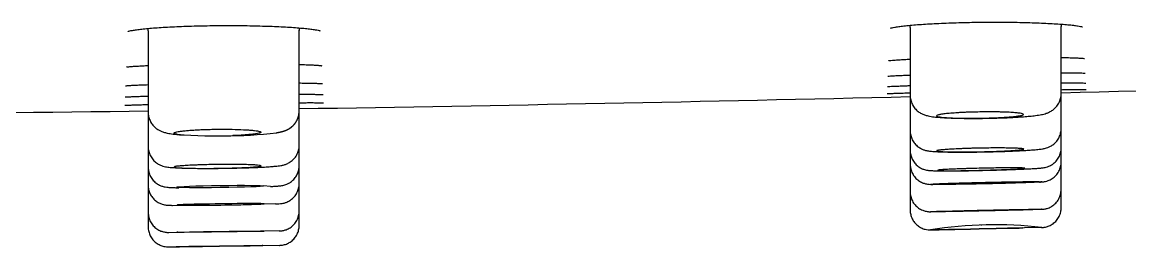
# Model space of a CAD drawing. Header units: millimetres. Extents: x 976 to 9349, y -1578 to 2211.
# Drawn here: x 6057.629 to 6060.416, y 678.181 to 678.746 of the extents above; entities that cross this region are included whole.
import ezdxf

# ---------------------------------------------------------------- set-up
doc = ezdxf.new("R2010")
doc.units = ezdxf.units.MM
doc.layers.add('Wbudowane', color=175, linetype='Continuous')

# ---------------------------------------------------------------- blocks, each defined once
blk = doc.blocks.new('Z$W@#14502')
for p, q in [((45.1512, 161.0855), (45.1512, 160.8805)), ((45.5309, 160.8833), (45.5309, 161.0866)), ((47.068, 161.094), (47.068, 160.9229)), ((47.4478, 160.9273), (47.4478, 161.0961)), ((47.068, 160.9229), (47.068, 160.8337)), ((47.4478, 160.8393), (47.4478, 160.9273)), ((45.1512, 160.8805), (45.1512, 160.7937)), ((45.5309, 160.7972), (45.5309, 160.8833)), ((47.068, 160.8337), (47.068, 160.7843)), ((47.4478, 160.7908), (47.4478, 160.8393)), ((45.1512, 160.7937), (45.1512, 160.742)), ((45.5309, 160.7458), (45.5309, 160.7972)), ((47.068, 160.7843), (47.068, 160.7492)), ((47.4478, 160.7554), (47.4478, 160.7908)), ((47.4478, 160.6862), (47.4478, 160.7554)), ((45.1512, 160.742), (45.1512, 160.6968)), ((45.5309, 160.7457), (45.5309, 160.7458)), ((45.5309, 160.7005), (45.5309, 160.7455)), ((47.068, 160.7492), (47.068, 160.6801)), ((45.1512, 160.6968), (45.1512, 160.6281)), ((45.4586, 160.6936), (45.4414, 160.6949)), ((45.5309, 160.6318), (45.5309, 160.7005)), ((47.068, 160.6801), (47.068, 160.6342)), ((47.4478, 160.6402), (47.4478, 160.6862)), ((45.2119, 160.6461), (45.2663, 160.6462)), ((45.4711, 160.6496), (45.3898, 160.6479)), ((45.1512, 160.6281), (45.1512, 160.5917)), ((45.5309, 160.5954), (45.5309, 160.6318)), ((45.5309, 160.5954), (45.5309, 160.5954)), ((47.3982, 160.5902), (47.3126, 160.5885)), ((45.2032, 160.5779), (45.2233, 160.5783)), ((45.4802, 160.5817), (45.4071, 160.5802)), ((45.202, 160.5416), (45.2213, 160.5419)), ((45.4814, 160.5453), (45.4132, 160.5443))]:
    blk.add_line(p, q)
for centre, radius, start, end in [((45.0517, 161.0856), 0.0994, 359.995, 3.372), ((45.6303, 161.0866), 0.0994, 176.4873, 180.0059), ((45.592, 161.1009), 0.0176, 238.0096, 240.8231), ((46.9685, 161.094), 0.0995, 359.9953, 3.0378), ((47.5473, 161.0961), 0.0995, 176.5067, 180.0045), ((47.5102, 161.1109), 0.0178, 238.8909, 241.7702), ((42.5833, 349.2899), 188.4234, 271.479321, 271.946905), ((42.5833, 349.2899), 188.4234, 270.896343, 271.363818), ((42.5833, 349.2899), 188.4234, 270.313427, 270.780857), ((45.3232, 162.0635), 1.2425, 265.4164, 271.8644), ((45.3474, 161.8577), 1.0365, 269.7377, 277.023), ((47.2805, 159.5843), 1.0129, 83.2966, 99.1605), ((47.2805, 159.5841), 1.013, 91.8433, 91.9617)]:
    blk.add_arc(centre, radius, start, end)
for centre, major_axis, ratio in [((45.3321, 160.6934), (0.1093, 0.0015), 0.025085), ((47.2448, 160.7018), (0.1093, 0.0024), 0.01388), ((47.2432, 160.6327), (0.1093, 0.0024), 0.006834), ((47.2417, 160.5868), (0.1093, 0.0023), 0.001914), ((45.3326, 160.5798), (0.1093, 0.0015), 0.00652), ((45.3306, 160.5433), (0.1093, 0.0015), 0.001773)]:
    blk.add_ellipse(centre, major_axis=major_axis, ratio=ratio)
for major_axis, ratio, start_param, end_param in [((0.1095, 0.0015), 0.013794, 0.785181, 3.929148), ((-0.1093, -0.0015), 0.013602, 0.78521, 3.926802)]:
    blk.add_ellipse((45.3335, 160.6484), major_axis=major_axis, ratio=ratio, start_param=start_param, end_param=end_param)
for points, knots in [([(45.1006, 161.084), (45.1006, 161.084), (45.1012, 161.0842), (45.1045, 161.0852), (45.1114, 161.0866), (45.1215, 161.0882), (45.1346, 161.0898), (45.1504, 161.0914), (45.1686, 161.0929), (45.1889, 161.0943), (45.2111, 161.0955), (45.2349, 161.0966), (45.2599, 161.0974), (45.2859, 161.0981), (45.3126, 161.0985), (45.3397, 161.0987), (45.3667, 161.0987), (45.3935, 161.0985), (45.4197, 161.098), (45.4449, 161.0973), (45.4689, 161.0965), (45.4914, 161.0954), (45.5121, 161.0942), (45.5307, 161.0928), (45.5469, 161.0913), (45.5605, 161.0898), (45.5712, 161.0883), (45.5788, 161.0868), (45.5816, 161.0861), (45.5826, 161.0858)], [0, 0, 0, 0, 0.016585, 0.046648, 0.081277, 0.118213, 0.156185, 0.19462, 0.2334, 0.272304, 0.311296, 0.350268, 0.389383, 0.428416, 0.467489, 0.506577, 0.545625, 0.584686, 0.623774, 0.662845, 0.701803, 0.740853, 0.779775, 0.818566, 0.857159, 0.895286, 0.932607, 0.968077, 1, 1, 1, 1]), ([(47.0183, 161.092), (47.0183, 161.092), (47.0189, 161.0923), (47.0221, 161.0932), (47.0288, 161.0946), (47.0389, 161.0961), (47.052, 161.0978), (47.0677, 161.0993), (47.0859, 161.1009), (47.1062, 161.1023), (47.1284, 161.1036), (47.1522, 161.1047), (47.1773, 161.1056), (47.2034, 161.1063), (47.2301, 161.1069), (47.2573, 161.1072), (47.2844, 161.1073), (47.3113, 161.1071), (47.3375, 161.1068), (47.3628, 161.1062), (47.3869, 161.1054), (47.4095, 161.1045), (47.4302, 161.1034), (47.4489, 161.1021), (47.4651, 161.1008), (47.4788, 161.0993), (47.4895, 161.0979), (47.4971, 161.0965), (47.4999, 161.0958), (47.5009, 161.0955)], [0, 0, 0, 0, 0.015427, 0.045393, 0.080028, 0.117036, 0.155082, 0.19361, 0.232463, 0.271441, 0.310521, 0.349566, 0.388756, 0.427864, 0.46701, 0.506162, 0.545279, 0.584405, 0.623555, 0.662689, 0.701709, 0.740824, 0.779809, 0.818673, 0.857343, 0.895541, 0.932944, 0.968532, 1, 1, 1, 1]), ([(45.5309, 161.0008), (45.5356, 161.0006), (45.5459, 161.0003), (45.5598, 160.9997), (45.5719, 160.9991), (45.5809, 160.9984), (45.5846, 160.998), (45.586, 160.9978)], [0, 0, 0, 0, 0.169486, 0.386112, 0.599749, 0.808444, 1, 1, 1, 1]), ([(47.0138, 161.0102), (47.0138, 161.0102), (47.0149, 161.0104), (47.0194, 161.011), (47.0275, 161.0117), (47.039, 161.0125), (47.0526, 161.0133), (47.063, 161.0138), (47.068, 161.014)], [0, 0, 0, 0, 0.109469, 0.274523, 0.457161, 0.646437, 0.838306, 1, 1, 1, 1]), ([(47.4478, 161.0183), (47.4528, 161.0182), (47.4634, 161.018), (47.4777, 161.0175), (47.49, 161.0171), (47.4993, 161.0165), (47.5031, 161.0162), (47.5046, 161.016)], [0, 0, 0, 0, 0.174535, 0.389017, 0.600812, 0.808509, 1, 1, 1, 1]), ([(47.5046, 161.016), (47.5047, 161.016), (47.5048, 161.016), (47.5051, 161.016), (47.5053, 161.0159), (47.5056, 161.0159), (47.5058, 161.0159), (47.506, 161.0159), (47.5061, 161.0158), (47.5063, 161.0158), (47.5064, 161.0158), (47.5065, 161.0158), (47.5066, 161.0158), (47.5066, 161.0158), (47.5067, 161.0158), (47.5067, 161.0158), (47.5067, 161.0158), (47.5067, 161.0158)], [0, 0, 0, 0, 0.050858, 0.13171, 0.21137, 0.289613, 0.366354, 0.441508, 0.51499, 0.586719, 0.656617, 0.724612, 0.790641, 0.85465, 0.916597, 0.976454, 1, 1, 1, 1]), ([(45.0964, 160.9941), (45.0964, 160.9941), (45.0977, 160.9943), (45.1026, 160.995), (45.1111, 160.9958), (45.1228, 160.9966), (45.1364, 160.9974), (45.1465, 160.9979), (45.1512, 160.9981)], [0, 0, 0, 0, 0.124713, 0.29005, 0.471801, 0.65981, 0.850404, 1, 1, 1, 1]), ([(45.586, 160.9978), (45.5861, 160.9978), (45.5862, 160.9977), (45.5865, 160.9977), (45.5867, 160.9977), (45.5869, 160.9976), (45.5871, 160.9976), (45.5873, 160.9976), (45.5874, 160.9976), (45.5876, 160.9975), (45.5877, 160.9975), (45.5877, 160.9975), (45.5878, 160.9975), (45.5878, 160.9975), (45.5879, 160.9975), (45.5879, 160.9975), (45.5879, 160.9975)], [0, 0, 0, 0, 0.054816, 0.139825, 0.223496, 0.305595, 0.386042, 0.46476, 0.541674, 0.616715, 0.689818, 0.760927, 0.829994, 0.896983, 0.961868, 1, 1, 1, 1]), ([(47.012, 160.9713), (47.012, 160.9712), (47.0124, 160.9713), (47.0151, 160.9716), (47.0215, 160.972), (47.0312, 160.9726), (47.0438, 160.9731), (47.0565, 160.9736), (47.0651, 160.9739), (47.068, 160.974)], [0, 0, 0, 0, 0.0479555, 0.1952121, 0.3668278, 0.5457422, 0.7272573, 0.9096787, 1, 1, 1, 1]), ([(47.4477, 160.9798), (47.4532, 160.9798), (47.4641, 160.9797), (47.4786, 160.9796), (47.4907, 160.9795), (47.5001, 160.9792), (47.504, 160.9791), (47.5057, 160.979)], [0, 0, 0, 0, 0.187054, 0.396675, 0.604494, 0.810001, 1, 1, 1, 1]), ([(47.5057, 160.979), (47.5058, 160.979), (47.506, 160.979), (47.5063, 160.979), (47.5066, 160.9789), (47.5068, 160.9789), (47.5071, 160.9789), (47.5073, 160.9789), (47.5076, 160.9789), (47.5078, 160.9788), (47.5079, 160.9788), (47.5081, 160.9788), (47.5082, 160.9788), (47.5083, 160.9788), (47.5084, 160.9788), (47.5085, 160.9788), (47.5085, 160.9788), (47.5085, 160.9788), (47.5085, 160.9788), (47.5085, 160.9788)], [0, 0, 0, 0, 0.0422018, 0.1135638, 0.1841162, 0.2536812, 0.3221735, 0.3895011, 0.4555664, 0.5202662, 0.5834943, 0.645143, 0.7051062, 0.7632817, 0.8195753, 0.8739039, 0.9261986, 0.9764076, 1, 1, 1, 1]), ([(45.0944, 160.947), (45.0944, 160.947), (45.095, 160.9471), (45.098, 160.9474), (45.1047, 160.9479), (45.1147, 160.9485), (45.1275, 160.949), (45.1402, 160.9495), (45.1485, 160.9498), (45.1512, 160.9499)], [0, 0, 0, 0, 0.060237, 0.208984, 0.379483, 0.556977, 0.73713, 0.918127, 1, 1, 1, 1]), ([(45.5309, 160.9541), (45.536, 160.954), (45.5466, 160.9539), (45.5607, 160.9537), (45.5727, 160.9534), (45.5819, 160.953), (45.5857, 160.9528), (45.5874, 160.9527)], [0, 0, 0, 0, 0.180561, 0.392312, 0.602083, 0.809045, 1, 1, 1, 1]), ([(45.5874, 160.9527), (45.5875, 160.9527), (45.5876, 160.9527), (45.5879, 160.9527), (45.5882, 160.9527), (45.5885, 160.9526), (45.5887, 160.9526), (45.589, 160.9526), (45.5892, 160.9526), (45.5893, 160.9526), (45.5895, 160.9525), (45.5896, 160.9525), (45.5898, 160.9525), (45.5898, 160.9525), (45.5899, 160.9525), (45.59, 160.9525), (45.59, 160.9525), (45.59, 160.9525), (45.59, 160.9525)], [0, 0, 0, 0, 0.044175, 0.117748, 0.190417, 0.26199, 0.332379, 0.401492, 0.469233, 0.535503, 0.600202, 0.663229, 0.724491, 0.783897, 0.841368, 0.896837, 0.950251, 1, 1, 1, 1]), ([(47.0113, 160.945), (47.0113, 160.945), (47.0116, 160.9451), (47.0141, 160.9453), (47.0202, 160.9457), (47.0297, 160.9461), (47.0421, 160.9466), (47.0552, 160.9471), (47.0644, 160.9474), (47.068, 160.9475)], [0, 0, 0, 0, 0.0366, 0.181746, 0.352363, 0.529859, 0.709618, 0.890235, 1, 1, 1, 1]), ([(47.4477, 160.9542), (47.4531, 160.9542), (47.464, 160.9543), (47.4785, 160.9543), (47.4908, 160.9543), (47.5004, 160.9542), (47.5044, 160.9541), (47.5062, 160.954)], [0, 0, 0, 0, 0.182471, 0.392905, 0.601828, 0.809196, 1, 1, 1, 1]), ([(47.5062, 160.954), (47.5063, 160.954), (47.5064, 160.954), (47.5068, 160.954), (47.5071, 160.954), (47.5074, 160.954), (47.5077, 160.954), (47.508, 160.9539), (47.5082, 160.9539), (47.5084, 160.9539), (47.5086, 160.9539), (47.5088, 160.9539), (47.509, 160.9539), (47.5091, 160.9539), (47.5092, 160.9539), (47.5093, 160.9539), (47.5093, 160.9539), (47.5094, 160.9539), (47.5094, 160.9539), (47.5094, 160.9539), (47.5094, 160.9539)], [0, 0, 0, 0, 0.038411, 0.1053, 0.171568, 0.237074, 0.301742, 0.365487, 0.428214, 0.489821, 0.550194, 0.609216, 0.666762, 0.722705, 0.776921, 0.829292, 0.879708, 0.928079, 0.974331, 1, 1, 1, 1]), ([(45.0933, 160.9188), (45.0933, 160.9188), (45.0937, 160.9188), (45.0962, 160.919), (45.1024, 160.9194), (45.1119, 160.9198), (45.1244, 160.9203), (45.1378, 160.9207), (45.1472, 160.9209), (45.1512, 160.921)], [0, 0, 0, 0, 0.0397804, 0.1836325, 0.3522362, 0.5274606, 0.7049298, 0.8832276, 1, 1, 1, 1]), ([(45.5309, 160.9258), (45.5356, 160.9258), (45.5459, 160.9258), (45.56, 160.9257), (45.5724, 160.9255), (45.582, 160.9253), (45.5861, 160.9252), (45.5879, 160.9251)], [0, 0, 0, 0, 0.166236, 0.379355, 0.59078, 0.800366, 1, 1, 1, 1]), ([(45.5879, 160.9251), (45.588, 160.9251), (45.5881, 160.9251), (45.5884, 160.9251), (45.5888, 160.9251), (45.5891, 160.925), (45.5893, 160.925), (45.5896, 160.925), (45.5898, 160.925), (45.59, 160.925), (45.5902, 160.925), (45.5904, 160.925), (45.5905, 160.9249), (45.5907, 160.9249), (45.5907, 160.9249), (45.5908, 160.9249), (45.5909, 160.9249), (45.5909, 160.9249), (45.5909, 160.9249), (45.5909, 160.9249), (45.5909, 160.9249)], [0, 0, 0, 0, 0.040086, 0.108981, 0.177172, 0.244498, 0.31088, 0.376228, 0.440446, 0.503428, 0.565065, 0.625242, 0.683842, 0.740749, 0.795853, 0.849052, 0.900256, 0.949393, 0.996412, 1, 1, 1, 1]), ([(47.0102, 160.9273), (47.0102, 160.9273), (47.0105, 160.9273), (47.0125, 160.9275), (47.0183, 160.9277), (47.0273, 160.9281), (47.0394, 160.9285), (47.0531, 160.9289), (47.0633, 160.9292), (47.068, 160.9293)], [0, 0, 0, 0, 0.022287, 0.163586, 0.332567, 0.507087, 0.683326, 0.860242, 1, 1, 1, 1]), ([(47.068, 160.9229), (47.068, 160.9186), (47.0689, 160.9113), (47.0731, 160.8996), (47.0796, 160.8899), (47.0878, 160.8822), (47.0964, 160.8769), (47.1051, 160.8733), (47.1154, 160.8706), (47.1269, 160.8688), (47.1423, 160.8674), (47.1582, 160.8664), (47.1753, 160.8656), (47.1938, 160.8652), (47.2135, 160.8649), (47.234, 160.8649), (47.255, 160.8651), (47.276, 160.8655), (47.2967, 160.8661), (47.3167, 160.8669), (47.3357, 160.8679), (47.3533, 160.8691), (47.3694, 160.8705), (47.3847, 160.8722), (47.3977, 160.8743), (47.4081, 160.8767), (47.4179, 160.8805), (47.4269, 160.8857), (47.4354, 160.8935), (47.4424, 160.9033), (47.4468, 160.9154), (47.4477, 160.9229), (47.4477, 160.9273)], [0, 0, 0, 0, 0.021817, 0.044463, 0.066958, 0.088743, 0.109417, 0.130904, 0.160177, 0.215389, 0.260276, 0.300888, 0.339978, 0.378925, 0.417553, 0.455912, 0.494261, 0.532553, 0.570921, 0.609408, 0.648187, 0.687446, 0.727573, 0.769117, 0.820006, 0.862618, 0.886906, 0.908365, 0.930803, 0.954111, 0.97742, 1, 1, 1, 1]), ([(47.4478, 160.9372), (47.4525, 160.9373), (47.463, 160.9374), (47.4774, 160.9376), (47.4902, 160.9377), (47.5004, 160.9378), (47.5047, 160.9378), (47.5067, 160.9378)], [0, 0, 0, 0, 0.1632091, 0.3743897, 0.584509, 0.7939602, 1, 1, 1, 1]), ([(47.5067, 160.9378), (47.5068, 160.9378), (47.507, 160.9378), (47.5073, 160.9378), (47.5077, 160.9378), (47.508, 160.9378), (47.5083, 160.9377), (47.5086, 160.9377), (47.5089, 160.9377), (47.5092, 160.9377), (47.5094, 160.9377), (47.5096, 160.9377), (47.5098, 160.9377), (47.51, 160.9377), (47.5101, 160.9377), (47.5103, 160.9377), (47.5104, 160.9377), (47.5104, 160.9377), (47.5105, 160.9377), (47.5105, 160.9377), (47.5105, 160.9377), (47.5105, 160.9377), (47.5105, 160.9377)], [0, 0, 0, 0, 0.033773, 0.094715, 0.155272, 0.215356, 0.274916, 0.333888, 0.392198, 0.449761, 0.506475, 0.562228, 0.61689, 0.670316, 0.722351, 0.772828, 0.821577, 0.868431, 0.913234, 0.951442, 0.987657, 1, 1, 1, 1]), ([(45.0925, 160.898), (45.0925, 160.898), (45.0928, 160.898), (45.0951, 160.8981), (45.1011, 160.8984), (45.1104, 160.8987), (45.1226, 160.8991), (45.1364, 160.8995), (45.1465, 160.8997), (45.1512, 160.8998)], [0, 0, 0, 0, 0.0301169, 0.1723904, 0.3398148, 0.5133733, 0.6887651, 0.8648678, 1, 1, 1, 1]), ([(45.5309, 160.9045), (45.5355, 160.9045), (45.5458, 160.9045), (45.5599, 160.9046), (45.5724, 160.9045), (45.5823, 160.9044), (45.5864, 160.9044), (45.5883, 160.9043)], [0, 0, 0, 0, 0.161424, 0.375465, 0.588229, 0.799892, 1, 1, 1, 1]), ([(45.5883, 160.9043), (45.5884, 160.9043), (45.5886, 160.9043), (45.5889, 160.9043), (45.5893, 160.9043), (45.5896, 160.9043), (45.5899, 160.9043), (45.5902, 160.9043), (45.5905, 160.9042), (45.5907, 160.9042), (45.5909, 160.9042), (45.5911, 160.9042), (45.5913, 160.9042), (45.5914, 160.9042), (45.5916, 160.9042), (45.5917, 160.9042), (45.5918, 160.9042), (45.5918, 160.9042), (45.5919, 160.9042), (45.5919, 160.9042), (45.5919, 160.9042), (45.5919, 160.9042)], [0, 0, 0, 0, 0.035839, 0.099497, 0.162665, 0.225232, 0.287132, 0.348291, 0.408623, 0.468031, 0.526407, 0.583632, 0.639574, 0.694094, 0.747049, 0.798292, 0.847683, 0.895091, 0.940406, 0.979142, 1, 1, 1, 1]), ([(45.1512, 160.8805), (45.1512, 160.8765), (45.1519, 160.8698), (45.1554, 160.8591), (45.1608, 160.8502), (45.1676, 160.8425), (45.175, 160.8369), (45.1826, 160.8329), (45.1908, 160.8299), (45.2008, 160.8274), (45.2121, 160.8257), (45.2266, 160.8242), (45.2353, 160.8236), (45.2406, 160.8232)], [0, 0, 0, 0, 0.068645, 0.136683, 0.204336, 0.270572, 0.334118, 0.396475, 0.468721, 0.580916, 0.75153, 0.880639, 1, 1, 1, 1]), ([(45.4741, 160.8289), (45.4743, 160.829), (45.4749, 160.8291), (45.4759, 160.8292), (45.4771, 160.8294), (45.4784, 160.8297), (45.4798, 160.8299), (45.4812, 160.8302), (45.4826, 160.8305), (45.4839, 160.8308), (45.4852, 160.8311), (45.4863, 160.8314), (45.4873, 160.8316), (45.4883, 160.8319), (45.4891, 160.8321), (45.49, 160.8324), (45.4907, 160.8326), (45.4915, 160.8328), (45.4922, 160.833), (45.4929, 160.8333), (45.4936, 160.8335), (45.4943, 160.8337), (45.495, 160.834), (45.4957, 160.8343), (45.4964, 160.8345), (45.497, 160.8348), (45.4977, 160.8351), (45.4984, 160.8354), (45.499, 160.8356), (45.4996, 160.8359), (45.5002, 160.8362), (45.5007, 160.8364), (45.5013, 160.8367), (45.502, 160.8371), (45.5026, 160.8374), (45.5033, 160.8377), (45.504, 160.8381), (45.5046, 160.8385), (45.5053, 160.8389), (45.5059, 160.8392), (45.5066, 160.8397), (45.5072, 160.8401), (45.5079, 160.8405), (45.5085, 160.8409), (45.5092, 160.8414), (45.5098, 160.8419), (45.5105, 160.8424), (45.5111, 160.8429), (45.5118, 160.8434), (45.5124, 160.8439), (45.5131, 160.8445), (45.5137, 160.845), (45.5143, 160.8456), (45.515, 160.8462), (45.5156, 160.8468), (45.5163, 160.8475), (45.5169, 160.8481), (45.5175, 160.8488), (45.5181, 160.8495), (45.5187, 160.8502), (45.5193, 160.8509), (45.5199, 160.8516), (45.5205, 160.8524), (45.521, 160.8531), (45.5216, 160.8539), (45.5221, 160.8547), (45.5226, 160.8554), (45.5232, 160.8563), (45.5237, 160.8571), (45.5241, 160.8579), (45.5246, 160.8587), (45.5251, 160.8596), (45.5255, 160.8604), (45.5259, 160.8613), (45.5263, 160.8622), (45.5267, 160.8631), (45.5271, 160.8639), (45.5275, 160.8648), (45.5278, 160.8657), (45.5281, 160.8667), (45.5284, 160.8676), (45.5287, 160.8685), (45.529, 160.8694), (45.5292, 160.8703), (45.5295, 160.8713), (45.5297, 160.8722), (45.5299, 160.8732), (45.5301, 160.8741), (45.5302, 160.8751), (45.5304, 160.876), (45.5305, 160.877), (45.5306, 160.8779), (45.5307, 160.8789), (45.5308, 160.8798), (45.5309, 160.8808), (45.5309, 160.8817), (45.5309, 160.8826), (45.5309, 160.8831), (45.5309, 160.8833)], [0, 0, 0, 0, 0.007981, 0.028382, 0.049226, 0.070933, 0.093708, 0.117783, 0.143282, 0.16707, 0.188634, 0.208077, 0.225769, 0.242041, 0.257153, 0.269759, 0.282837, 0.29492, 0.306447, 0.317492, 0.328113, 0.339498, 0.350466, 0.361048, 0.371296, 0.38125, 0.390948, 0.400422, 0.4097, 0.418807, 0.425408, 0.432083, 0.441023, 0.449855, 0.458563, 0.467166, 0.47568, 0.484123, 0.492507, 0.500847, 0.509154, 0.517438, 0.525711, 0.533979, 0.542251, 0.550532, 0.558828, 0.567144, 0.575484, 0.583852, 0.592251, 0.600682, 0.609146, 0.617645, 0.626177, 0.634741, 0.643337, 0.651932, 0.660763, 0.669496, 0.67825, 0.687024, 0.695816, 0.704623, 0.713443, 0.722273, 0.73111, 0.739954, 0.748802, 0.757652, 0.766503, 0.775354, 0.784204, 0.793052, 0.801896, 0.810737, 0.819573, 0.828404, 0.83723, 0.84605, 0.854864, 0.863672, 0.872474, 0.881268, 0.890056, 0.898838, 0.907613, 0.916381, 0.925142, 0.933897, 0.942645, 0.951387, 0.960122, 0.968851, 0.977573, 0.98629, 0.995, 1, 1, 1, 1]), ([(47.1342, 160.8714), (47.1342, 160.8719), (47.1349, 160.8725), (47.137, 160.8733), (47.1378, 160.8735), (47.1399, 160.8741), (47.1411, 160.8743), (47.1452, 160.8751), (47.1486, 160.8756), (47.1545, 160.8764), (47.1567, 160.8766), (47.1613, 160.8771), (47.1637, 160.8773), (47.1712, 160.878), (47.1767, 160.8784), (47.1857, 160.879), (47.1888, 160.8792), (47.1951, 160.8796), (47.2015, 160.8799), (47.2083, 160.8802), (47.2151, 160.8804), (47.2186, 160.8806), (47.2292, 160.8809), (47.2363, 160.881), (47.247, 160.8812), (47.2506, 160.8812), (47.2578, 160.8813), (47.2613, 160.8813), (47.2719, 160.8813), (47.2787, 160.8813), (47.2886, 160.8811), (47.2919, 160.8811), (47.2983, 160.8809), (47.3013, 160.8808), (47.3102, 160.8805), (47.3157, 160.8803), (47.326, 160.8797), (47.3305, 160.8793), (47.3364, 160.8788), (47.3383, 160.8786), (47.3416, 160.8782), (47.3432, 160.878), (47.3473, 160.8773), (47.3493, 160.8769), (47.3521, 160.8759), (47.3528, 160.8754), (47.3528, 160.8744), (47.3521, 160.8739), (47.3501, 160.8731), (47.3492, 160.8728), (47.3471, 160.8723), (47.3447, 160.8718), (47.3417, 160.8713), (47.3383, 160.8708), (47.3365, 160.8705), (47.3305, 160.8698), (47.3259, 160.8693), (47.3184, 160.8687), (47.3158, 160.8685), (47.3102, 160.868), (47.3073, 160.8678), (47.2984, 160.8673), (47.2921, 160.8669), (47.2822, 160.8665), (47.2788, 160.8664), (47.2719, 160.8661), (47.2684, 160.866), (47.2579, 160.8657), (47.2508, 160.8655), (47.24, 160.8653), (47.2364, 160.8653), (47.2293, 160.8652), (47.2222, 160.8651), (47.2153, 160.8652), (47.2084, 160.8652), (47.205, 160.8652), (47.195, 160.8653), (47.1887, 160.8655), (47.1769, 160.8658), (47.1712, 160.8661), (47.1611, 160.8666), (47.1566, 160.867), (47.1506, 160.8675), (47.1487, 160.8677), (47.1454, 160.8681), (47.1438, 160.8683), (47.1398, 160.8689), (47.1377, 160.8694), (47.1349, 160.8704), (47.1342, 160.8709), (47.1342, 160.8714)], [0, 0, 0, 0, 0.03125, 0.03125, 0.046875, 0.046875, 0.0625, 0.0625, 0.09375, 0.09375, 0.109375, 0.109375, 0.125, 0.125, 0.15625, 0.15625, 0.171875, 0.171875, 0.1875, 0.203125, 0.203125, 0.21875, 0.21875, 0.25, 0.25, 0.265625, 0.265625, 0.28125, 0.28125, 0.3125, 0.3125, 0.328125, 0.328125, 0.34375, 0.34375, 0.375, 0.375, 0.40625, 0.40625, 0.421875, 0.421875, 0.4375, 0.4375, 0.46875, 0.46875, 0.5, 0.5, 0.53125, 0.53125, 0.546875, 0.546875, 0.5625, 0.578125, 0.578125, 0.59375, 0.59375, 0.625, 0.625, 0.640625, 0.640625, 0.65625, 0.65625, 0.6875, 0.6875, 0.703125, 0.703125, 0.71875, 0.71875, 0.75, 0.75, 0.765625, 0.765625, 0.78125, 0.796875, 0.796875, 0.8125, 0.8125, 0.84375, 0.84375, 0.875, 0.875, 0.90625, 0.90625, 0.921875, 0.921875, 0.9375, 0.9375, 0.96875, 0.96875, 1, 1, 1, 1]), ([(45.224, 160.825), (45.22, 160.8257), (45.2176, 160.8265), (45.2165, 160.8275), (45.2164, 160.8277), (45.2163, 160.8281), (45.2164, 160.8283), (45.217, 160.829), (45.2177, 160.8294), (45.22, 160.8302), (45.2216, 160.8307), (45.2254, 160.8315), (45.2277, 160.8319), (45.2316, 160.8325), (45.233, 160.8327), (45.236, 160.8331), (45.2376, 160.8333), (45.2425, 160.8338), (45.2497, 160.8345), (45.258, 160.8351), (45.2647, 160.8356), (45.267, 160.8357), (45.2716, 160.836), (45.2739, 160.8361), (45.2811, 160.8365), (45.2861, 160.8367), (45.2963, 160.8371), (45.3017, 160.8372), (45.3123, 160.8375), (45.3176, 160.8376), (45.3257, 160.8377), (45.3284, 160.8377), (45.3338, 160.8377), (45.3366, 160.8377), (45.35, 160.8377), (45.3604, 160.8376), (45.3803, 160.8371), (45.3893, 160.8367), (45.3995, 160.8361), (45.4015, 160.836), (45.4053, 160.8357), (45.4071, 160.8356), (45.4124, 160.8351), (45.4156, 160.8348), (45.4213, 160.8342), (45.4238, 160.8338), (45.4281, 160.8331), (45.4299, 160.8327), (45.432, 160.8321), (45.4326, 160.8319), (45.4336, 160.8315), (45.434, 160.8313), (45.4349, 160.8307), (45.4353, 160.8299), (45.4342, 160.8291), (45.4323, 160.8282), (45.4309, 160.8278), (45.4274, 160.827), (45.4253, 160.8266), (45.4204, 160.8258), (45.4175, 160.8254), (45.4112, 160.8247), (45.4078, 160.8244), (45.4022, 160.8239), (45.4002, 160.8237), (45.3962, 160.8234), (45.394, 160.8233), (45.3833, 160.8225), (45.3739, 160.822), (45.3637, 160.8217)], [0, 0, 0, 0, 0.0625, 0.0625, 0.078125, 0.078125, 0.09375, 0.09375, 0.125, 0.125, 0.15625, 0.15625, 0.1875, 0.1875, 0.203125, 0.203125, 0.21875, 0.21875, 0.25, 0.28125, 0.28125, 0.296875, 0.296875, 0.3125, 0.3125, 0.34375, 0.34375, 0.375, 0.375, 0.40625, 0.40625, 0.421875, 0.421875, 0.4375, 0.4375, 0.5, 0.5, 0.5625, 0.5625, 0.578125, 0.578125, 0.59375, 0.59375, 0.625, 0.625, 0.65625, 0.65625, 0.6875, 0.6875, 0.703125, 0.703125, 0.71875, 0.71875, 0.75, 0.78125, 0.78125, 0.8125, 0.8125, 0.84375, 0.84375, 0.875, 0.875, 0.90625, 0.90625, 0.921875, 0.921875, 0.9375, 0.9375, 1, 1, 1, 1]), ([(47.068, 160.8337), (47.068, 160.8295), (47.0689, 160.8224), (47.0728, 160.8109), (47.0793, 160.8013), (47.0873, 160.7935), (47.0958, 160.7884), (47.1037, 160.7852), (47.1114, 160.7833), (47.1195, 160.7822), (47.13, 160.7814), (47.1437, 160.7808), (47.1583, 160.7804), (47.1744, 160.7801), (47.1921, 160.78), (47.211, 160.7801), (47.2308, 160.7802), (47.2511, 160.7806), (47.2716, 160.781), (47.2918, 160.7815), (47.3114, 160.7822), (47.3299, 160.7829), (47.3473, 160.7838), (47.3629, 160.7847), (47.3773, 160.7857), (47.3846, 160.7863), (47.3887, 160.7868)], [0, 0, 0, 0, 0.026113, 0.053564, 0.080708, 0.106932, 0.131051, 0.152528, 0.176035, 0.218323, 0.283314, 0.334553, 0.383122, 0.430716, 0.477845, 0.524714, 0.57149, 0.618124, 0.664819, 0.711489, 0.758278, 0.805217, 0.852381, 0.900085, 0.948787, 1, 1, 1, 1]), ([(47.3887, 160.7868), (47.3935, 160.7873), (47.3989, 160.7879), (47.4068, 160.7894), (47.4138, 160.7915), (47.4214, 160.7948), (47.4295, 160.8), (47.4371, 160.8078), (47.4432, 160.8172), (47.4469, 160.8283), (47.4477, 160.8352), (47.4478, 160.8393)], [0, 0, 0, 0, 0.221687, 0.3616, 0.447141, 0.525433, 0.611822, 0.708301, 0.806561, 0.904192, 1, 1, 1, 1]), ([(45.1512, 160.7937), (45.1511, 160.7894), (45.1521, 160.782), (45.1563, 160.7702), (45.1632, 160.7604), (45.1716, 160.7526), (45.1804, 160.7476), (45.1885, 160.7446), (45.1971, 160.7428), (45.2058, 160.7417), (45.2184, 160.7408), (45.2313, 160.7402), (45.24, 160.7399), (45.2435, 160.7398)], [0, 0, 0, 0, 0.069723, 0.143274, 0.215489, 0.285523, 0.348721, 0.406906, 0.477817, 0.63118, 0.783473, 0.916425, 1, 1, 1, 1]), ([(45.3089, 160.7391), (45.3149, 160.7392), (45.3279, 160.7392), (45.3482, 160.7395), (45.3693, 160.7398), (45.3899, 160.7404), (45.4095, 160.741), (45.4277, 160.7417), (45.4444, 160.7425), (45.4591, 160.7435), (45.4731, 160.7447), (45.4829, 160.7459), (45.4915, 160.7476), (45.4998, 160.7504), (45.5089, 160.7551), (45.5178, 160.7627), (45.5252, 160.7726), (45.5299, 160.7849), (45.5309, 160.7926), (45.5309, 160.7972)], [0, 0, 0, 0, 0.059119, 0.127674, 0.196175, 0.264929, 0.333815, 0.403114, 0.473051, 0.544628, 0.618997, 0.716213, 0.766833, 0.801635, 0.836516, 0.876329, 0.917927, 0.959353, 1, 1, 1, 1]), ([(47.068, 160.7843), (47.068, 160.7801), (47.0689, 160.7731), (47.0728, 160.7618), (47.0791, 160.7522), (47.0871, 160.7444), (47.0957, 160.7392), (47.1035, 160.7361), (47.1101, 160.7346), (47.1166, 160.7338), (47.1234, 160.7334), (47.1335, 160.733), (47.1458, 160.7328), (47.154, 160.7328), (47.1589, 160.7328)], [0, 0, 0, 0, 0.066822, 0.135151, 0.202732, 0.269113, 0.330772, 0.381614, 0.427167, 0.488126, 0.634062, 0.768138, 0.890299, 1, 1, 1, 1]), ([(47.1348, 160.7832), (47.1348, 160.7836), (47.1356, 160.7839), (47.1376, 160.7844), (47.1385, 160.7845), (47.1406, 160.7848), (47.1418, 160.785), (47.1459, 160.7855), (47.1493, 160.7859), (47.1552, 160.7864), (47.1574, 160.7865), (47.162, 160.7868), (47.1644, 160.787), (47.1719, 160.7875), (47.1774, 160.7878), (47.1864, 160.7882), (47.1895, 160.7884), (47.1958, 160.7886), (47.2023, 160.7889), (47.209, 160.7891), (47.2158, 160.7893), (47.2193, 160.7895), (47.2299, 160.7898), (47.237, 160.7899), (47.2477, 160.7901), (47.2513, 160.7902), (47.2584, 160.7903), (47.262, 160.7904), (47.2725, 160.7905), (47.2794, 160.7905), (47.2893, 160.7905), (47.2926, 160.7905), (47.2989, 160.7905), (47.302, 160.7905), (47.3109, 160.7904), (47.3164, 160.7904), (47.3266, 160.7901), (47.3311, 160.79), (47.3371, 160.7897), (47.3389, 160.7896), (47.3423, 160.7894), (47.3438, 160.7893), (47.3479, 160.789), (47.35, 160.7888), (47.3528, 160.7882), (47.3535, 160.788), (47.3535, 160.7874), (47.3528, 160.7871), (47.3507, 160.7866), (47.3498, 160.7864), (47.3478, 160.7861), (47.3454, 160.7858), (47.3423, 160.7855), (47.339, 160.7851), (47.3371, 160.785), (47.3311, 160.7845), (47.3266, 160.7842), (47.319, 160.7837), (47.3164, 160.7835), (47.3108, 160.7832), (47.3079, 160.7831), (47.299, 160.7827), (47.2927, 160.7824), (47.2828, 160.782), (47.2794, 160.7819), (47.2725, 160.7817), (47.2691, 160.7816), (47.2586, 160.7813), (47.2515, 160.7811), (47.2407, 160.7809), (47.2371, 160.7808), (47.23, 160.7807), (47.2229, 160.7806), (47.216, 160.7805), (47.2091, 160.7805), (47.2057, 160.7804), (47.1957, 160.7804), (47.1895, 160.7804), (47.1776, 160.7805), (47.1719, 160.7806), (47.1618, 160.7808), (47.1573, 160.7809), (47.1513, 160.7812), (47.1495, 160.7813), (47.1461, 160.7814), (47.1445, 160.7816), (47.1405, 160.7819), (47.1384, 160.7821), (47.1355, 160.7827), (47.1348, 160.7829), (47.1348, 160.7832)], [0, 0, 0, 0, 0.03125, 0.03125, 0.046875, 0.046875, 0.0625, 0.0625, 0.09375, 0.09375, 0.109375, 0.109375, 0.125, 0.125, 0.15625, 0.15625, 0.171875, 0.171875, 0.1875, 0.203125, 0.203125, 0.21875, 0.21875, 0.25, 0.25, 0.265625, 0.265625, 0.28125, 0.28125, 0.3125, 0.3125, 0.328125, 0.328125, 0.34375, 0.34375, 0.375, 0.375, 0.40625, 0.40625, 0.421875, 0.421875, 0.4375, 0.4375, 0.46875, 0.46875, 0.5, 0.5, 0.53125, 0.53125, 0.546875, 0.546875, 0.5625, 0.578125, 0.578125, 0.59375, 0.59375, 0.625, 0.625, 0.640625, 0.640625, 0.65625, 0.65625, 0.6875, 0.6875, 0.703125, 0.703125, 0.71875, 0.71875, 0.75, 0.75, 0.765625, 0.765625, 0.78125, 0.796875, 0.796875, 0.8125, 0.8125, 0.84375, 0.84375, 0.875, 0.875, 0.90625, 0.90625, 0.921875, 0.921875, 0.9375, 0.9375, 0.96875, 0.96875, 1, 1, 1, 1]), ([(47.159, 160.7328), (47.1641, 160.7328), (47.1734, 160.7328), (47.1909, 160.733), (47.2095, 160.7333), (47.2294, 160.7336), (47.2497, 160.7341), (47.2703, 160.7346), (47.2906, 160.7352), (47.3103, 160.7358), (47.329, 160.7364), (47.3463, 160.7371), (47.3619, 160.7378), (47.3755, 160.7385), (47.3873, 160.7392), (47.3967, 160.74), (47.4025, 160.7406), (47.4094, 160.7419), (47.4173, 160.7444), (47.4264, 160.7492), (47.4353, 160.757), (47.4424, 160.7671), (47.4468, 160.779), (47.4478, 160.7864), (47.4477, 160.7908)], [0, 0, 0, 0, 0.049272, 0.1019, 0.154434, 0.206974, 0.259451, 0.311799, 0.364262, 0.416715, 0.469317, 0.522076, 0.575077, 0.62873, 0.683711, 0.745335, 0.801755, 0.82544, 0.84711, 0.874524, 0.905944, 0.937956, 0.969633, 1, 1, 1, 1]), ([(47.3934, 160.7047), (47.3949, 160.7048), (47.3984, 160.705), (47.4019, 160.7053), (47.4082, 160.7063), (47.4163, 160.7086), (47.4256, 160.7132), (47.435, 160.7212), (47.4423, 160.7314), (47.4468, 160.7435), (47.4478, 160.751), (47.4477, 160.7554)], [0, 0, 0, 0, 0.11276, 0.290061, 0.363599, 0.437998, 0.539663, 0.656203, 0.774076, 0.89049, 1, 1, 1, 1]), ([(45.1512, 160.742), (45.1512, 160.7376), (45.1521, 160.7301), (45.1565, 160.7182), (45.1635, 160.7085), (45.1721, 160.7008), (45.1809, 160.696), (45.1888, 160.6933), (45.1957, 160.6919), (45.2022, 160.6913), (45.2108, 160.6908), (45.221, 160.6905), (45.227, 160.6903), (45.2286, 160.6903)], [0, 0, 0, 0, 0.080557, 0.16208, 0.242622, 0.32108, 0.390551, 0.448051, 0.505969, 0.610536, 0.800006, 0.950121, 1, 1, 1, 1]), ([(45.4346, 160.7459), (45.4353, 160.7456), (45.4354, 160.7453), (45.4344, 160.7448), (45.4339, 160.7447), (45.4325, 160.7444), (45.4317, 160.7442), (45.4286, 160.7437), (45.426, 160.7434), (45.421, 160.7429), (45.4192, 160.7428), (45.4152, 160.7425), (45.4131, 160.7423), (45.4064, 160.7419), (45.4014, 160.7416), (45.3931, 160.7412), (45.3902, 160.7411), (45.3843, 160.7408), (45.3782, 160.7406), (45.3718, 160.7404), (45.3652, 160.7402), (45.3618, 160.7401), (45.3515, 160.7398), (45.3445, 160.7396), (45.3338, 160.7395), (45.3303, 160.7394), (45.3231, 160.7393), (45.3195, 160.7393), (45.3088, 160.7392), (45.3018, 160.7391), (45.2915, 160.7391), (45.288, 160.7391), (45.2814, 160.7392), (45.2781, 160.7392), (45.2687, 160.7393), (45.2627, 160.7394), (45.2515, 160.7396), (45.2464, 160.7397), (45.2395, 160.74), (45.2374, 160.7401), (45.2334, 160.7403), (45.2315, 160.7404), (45.2263, 160.7408), (45.2236, 160.741), (45.2193, 160.7416), (45.2178, 160.7418), (45.2163, 160.7424), (45.2163, 160.7428), (45.2173, 160.7432), (45.2178, 160.7434), (45.2191, 160.7437), (45.2208, 160.7441), (45.2231, 160.7444), (45.2258, 160.7447), (45.2273, 160.7449), (45.2323, 160.7454), (45.2363, 160.7457), (45.243, 160.7461), (45.2454, 160.7463), (45.2504, 160.7466), (45.2531, 160.7467), (45.2613, 160.7471), (45.2672, 160.7474), (45.2766, 160.7477), (45.2799, 160.7478), (45.2865, 160.7481), (45.2898, 160.7481), (45.3001, 160.7484), (45.307, 160.7486), (45.3178, 160.7488), (45.3214, 160.7488), (45.3285, 160.7489), (45.3357, 160.749), (45.3427, 160.749), (45.3498, 160.749), (45.3533, 160.7491), (45.3636, 160.749), (45.3702, 160.749), (45.3829, 160.7489), (45.389, 160.7488), (45.4001, 160.7485), (45.4052, 160.7484), (45.4121, 160.7481), (45.4143, 160.748), (45.4183, 160.7478), (45.4201, 160.7477), (45.4252, 160.7473), (45.4281, 160.7471), (45.4323, 160.7465), (45.4338, 160.7462), (45.4346, 160.7459)], [0, 0, 0, 0, 0.03125, 0.03125, 0.046875, 0.046875, 0.0625, 0.0625, 0.09375, 0.09375, 0.109375, 0.109375, 0.125, 0.125, 0.15625, 0.15625, 0.171875, 0.171875, 0.1875, 0.203125, 0.203125, 0.21875, 0.21875, 0.25, 0.25, 0.265625, 0.265625, 0.28125, 0.28125, 0.3125, 0.3125, 0.328125, 0.328125, 0.34375, 0.34375, 0.375, 0.375, 0.40625, 0.40625, 0.421875, 0.421875, 0.4375, 0.4375, 0.46875, 0.46875, 0.5, 0.5, 0.53125, 0.53125, 0.546875, 0.546875, 0.5625, 0.578125, 0.578125, 0.59375, 0.59375, 0.625, 0.625, 0.640625, 0.640625, 0.65625, 0.65625, 0.6875, 0.6875, 0.703125, 0.703125, 0.71875, 0.71875, 0.75, 0.75, 0.765625, 0.765625, 0.78125, 0.796875, 0.796875, 0.8125, 0.8125, 0.84375, 0.84375, 0.875, 0.875, 0.90625, 0.90625, 0.921875, 0.921875, 0.9375, 0.9375, 0.96875, 0.96875, 1, 1, 1, 1]), ([(45.4702, 160.6942), (45.4739, 160.6945), (45.4792, 160.6949), (45.4854, 160.6955), (45.4915, 160.6967), (45.4979, 160.6985), (45.5055, 160.7019), (45.5137, 160.7075), (45.5212, 160.7156), (45.5269, 160.725), (45.5302, 160.7356), (45.5309, 160.7421), (45.5309, 160.7458)], [0, 0, 0, 0, 0.173466, 0.347556, 0.421991, 0.485028, 0.555493, 0.642158, 0.733856, 0.825312, 0.915918, 1, 1, 1, 1]), ([(47.068, 160.7492), (47.068, 160.7449), (47.069, 160.7376), (47.0731, 160.7259), (47.08, 160.716), (47.0888, 160.708), (47.098, 160.703), (47.1062, 160.7004), (47.1127, 160.6993), (47.118, 160.6989), (47.1214, 160.6988), (47.1246, 160.6987), (47.1248, 160.6987)], [0, 0, 0, 0, 0.10503, 0.215432, 0.324581, 0.431726, 0.532211, 0.610484, 0.671983, 0.758769, 0.987508, 1, 1, 1, 1]), ([(47.324, 160.7403), (47.3189, 160.7404), (47.3134, 160.7403), (47.3045, 160.7403), (47.3014, 160.7403), (47.2951, 160.7402), (47.2918, 160.7402), (47.2819, 160.7401), (47.275, 160.74), (47.2645, 160.7398), (47.261, 160.7397), (47.2538, 160.7396), (47.2502, 160.7395), (47.2395, 160.7393), (47.2324, 160.7391), (47.2218, 160.7388), (47.2183, 160.7387), (47.2115, 160.7385), (47.2048, 160.7383), (47.1983, 160.7381), (47.192, 160.7379), (47.1889, 160.7378), (47.18, 160.7374), (47.1744, 160.7372), (47.1669, 160.7369), (47.1645, 160.7368), (47.1599, 160.7365), (47.1578, 160.7364), (47.1518, 160.7361), (47.1484, 160.7358), (47.1443, 160.7355), (47.1431, 160.7354), (47.141, 160.7352), (47.1401, 160.7351), (47.138, 160.7348), (47.1373, 160.7346), (47.1373, 160.7342), (47.138, 160.7341), (47.1401, 160.7339), (47.141, 160.7338), (47.143, 160.7337), (47.1443, 160.7336), (47.1484, 160.7335), (47.1517, 160.7334), (47.1596, 160.7333), (47.1642, 160.7332), (47.1694, 160.7332)], [0, 0, 0, 0, 0.0625, 0.0625, 0.09375, 0.09375, 0.125, 0.125, 0.1875, 0.1875, 0.21875, 0.21875, 0.25, 0.25, 0.3125, 0.3125, 0.34375, 0.34375, 0.375, 0.40625, 0.40625, 0.4375, 0.4375, 0.5, 0.5, 0.53125, 0.53125, 0.5625, 0.5625, 0.625, 0.625, 0.65625, 0.65625, 0.6875, 0.6875, 0.75, 0.75, 0.8125, 0.8125, 0.84375, 0.84375, 0.875, 0.875, 0.9375, 0.9375, 1, 1, 1, 1]), ([(47.1694, 160.7332), (47.1745, 160.7332), (47.18, 160.7333), (47.1889, 160.7333), (47.1919, 160.7334), (47.1983, 160.7335), (47.2015, 160.7335), (47.2115, 160.7337), (47.2183, 160.7338), (47.2288, 160.734), (47.2324, 160.7341), (47.2395, 160.7342), (47.2431, 160.7343), (47.2538, 160.7346), (47.2609, 160.7348), (47.2715, 160.7351), (47.275, 160.7352), (47.2818, 160.7354), (47.2886, 160.7356), (47.295, 160.7358), (47.3013, 160.7361), (47.3044, 160.7362), (47.3134, 160.7365), (47.3189, 160.7368), (47.3265, 160.7371), (47.3289, 160.7372), (47.3334, 160.7374), (47.3356, 160.7376), (47.3415, 160.7379), (47.3449, 160.7381), (47.349, 160.7384), (47.3502, 160.7385), (47.3523, 160.7387), (47.3532, 160.7388), (47.3553, 160.7391), (47.356, 160.7393), (47.356, 160.7396), (47.3553, 160.7397), (47.3532, 160.7399), (47.3524, 160.74), (47.3503, 160.7401), (47.3491, 160.7401), (47.345, 160.7402), (47.3416, 160.7403), (47.3337, 160.7403), (47.3291, 160.7404), (47.324, 160.7403)], [0, 0, 0, 0, 0.0625, 0.0625, 0.09375, 0.09375, 0.125, 0.125, 0.1875, 0.1875, 0.21875, 0.21875, 0.25, 0.25, 0.3125, 0.3125, 0.34375, 0.34375, 0.375, 0.40625, 0.40625, 0.4375, 0.4375, 0.5, 0.5, 0.53125, 0.53125, 0.5625, 0.5625, 0.625, 0.625, 0.65625, 0.65625, 0.6875, 0.6875, 0.75, 0.75, 0.8125, 0.8125, 0.84375, 0.84375, 0.875, 0.875, 0.9375, 0.9375, 1, 1, 1, 1]), ([(45.1512, 160.6968), (45.1511, 160.6928), (45.152, 160.686), (45.1555, 160.6751), (45.1614, 160.6657), (45.1691, 160.6578), (45.1777, 160.6522), (45.1857, 160.6489), (45.1923, 160.6473), (45.1973, 160.6467), (45.2019, 160.6464), (45.2066, 160.6462), (45.2109, 160.6461), (45.2119, 160.6461)], [0, 0, 0, 0, 0.089421, 0.181997, 0.273642, 0.363968, 0.451093, 0.525899, 0.580601, 0.635894, 0.735202, 0.94528, 1, 1, 1, 1]), ([(45.4586, 160.6936), (45.4586, 160.6936), (45.4629, 160.6938), (45.4665, 160.694), (45.4702, 160.6942)], [0, 0, 0, 0, 0.018708, 1, 1, 1, 1]), ([(45.4711, 160.6496), (45.4725, 160.6497), (45.4773, 160.6499), (45.482, 160.6502), (45.4869, 160.6507), (45.4929, 160.6518), (45.501, 160.6544), (45.5101, 160.6594), (45.519, 160.6674), (45.5259, 160.6774), (45.53, 160.6891), (45.5309, 160.6963), (45.5309, 160.7005)], [0, 0, 0, 0, 0.077578, 0.293277, 0.38607, 0.445399, 0.512765, 0.604107, 0.705642, 0.806382, 0.905943, 1, 1, 1, 1]), ([(47.2433, 160.7038), (47.2342, 160.7036), (47.2162, 160.7032), (47.1909, 160.7024), (47.1681, 160.7017), (47.1489, 160.701), (47.1338, 160.7004), (47.1237, 160.6998), (47.1186, 160.6993), (47.1191, 160.6989), (47.1247, 160.6987), (47.1357, 160.6986), (47.1513, 160.6986), (47.1712, 160.6988), (47.1943, 160.6991), (47.22, 160.6995), (47.2471, 160.7), (47.2747, 160.7006), (47.3017, 160.7013), (47.327, 160.702), (47.3498, 160.7027), (47.369, 160.7034), (47.3841, 160.7041), (47.3942, 160.7047), (47.3993, 160.7052), (47.3989, 160.7055), (47.3932, 160.7058), (47.3823, 160.7059), (47.3667, 160.7059), (47.3468, 160.7057), (47.3237, 160.7054), (47.2981, 160.705), (47.2709, 160.7044), (47.2524, 160.704), (47.2433, 160.7038)], [0, 0, 0, 0, 0.031252, 0.062534, 0.093745, 0.125014, 0.156211, 0.187465, 0.218662, 0.249914, 0.281123, 0.312389, 0.343623, 0.374917, 0.406157, 0.437459, 0.468671, 0.499943, 0.531141, 0.562397, 0.593593, 0.624845, 0.656053, 0.687316, 0.718548, 0.749836, 0.78108, 0.812383, 0.843598, 0.874872, 0.90607, 0.937328, 0.968648, 1, 1, 1, 1]), ([(47.068, 160.6801), (47.068, 160.6759), (47.0689, 160.6686), (47.0731, 160.6568), (47.08, 160.6469), (47.0889, 160.6388), (47.0986, 160.6336), (47.107, 160.6311), (47.1137, 160.6302), (47.1171, 160.63), (47.1188, 160.63), (47.1199, 160.63)], [0, 0, 0, 0, 0.121259, 0.250653, 0.378596, 0.504522, 0.625736, 0.723178, 0.786445, 0.859538, 1, 1, 1, 1]), ([(47.3981, 160.636), (47.3986, 160.6361), (47.4, 160.6361), (47.4017, 160.6362), (47.4075, 160.637), (47.4159, 160.6392), (47.4252, 160.6438), (47.4347, 160.6517), (47.4421, 160.6618), (47.4467, 160.6741), (47.4477, 160.6817), (47.4477, 160.6862)], [0, 0, 0, 0, 0.059402, 0.188659, 0.254731, 0.342143, 0.460817, 0.594633, 0.73251, 0.868517, 1, 1, 1, 1]), ([(47.3982, 160.5902), (47.3988, 160.5902), (47.3996, 160.5903), (47.4027, 160.5905), (47.4098, 160.5915), (47.418, 160.5942), (47.4278, 160.5997), (47.4363, 160.6078), (47.443, 160.6177), (47.4469, 160.6292), (47.4478, 160.6362), (47.4477, 160.6402)], [0, 0, 0, 0, 0.131865, 0.179402, 0.241422, 0.353852, 0.476772, 0.610658, 0.744973, 0.877625, 1, 1, 1, 1]), ([(45.1512, 160.6281), (45.1512, 160.6236), (45.1521, 160.6162), (45.1565, 160.6043), (45.1636, 160.5944), (45.1726, 160.5864), (45.1822, 160.5815), (45.1906, 160.579), (45.197, 160.5782), (45.2002, 160.578), (45.202, 160.578), (45.2032, 160.5779)], [0, 0, 0, 0, 0.125066, 0.252233, 0.377943, 0.501593, 0.620156, 0.712892, 0.772931, 0.849482, 1, 1, 1, 1]), ([(45.4802, 160.5817), (45.4811, 160.5817), (45.4827, 160.5818), (45.4848, 160.5819), (45.4906, 160.5826), (45.499, 160.5849), (45.5085, 160.5896), (45.518, 160.5976), (45.5254, 160.6078), (45.5299, 160.62), (45.5309, 160.6275), (45.5309, 160.6318)], [0, 0, 0, 0, 0.101896, 0.211809, 0.273351, 0.361219, 0.478173, 0.609481, 0.743638, 0.876002, 1, 1, 1, 1]), ([(47.068, 160.6342), (47.068, 160.6301), (47.0689, 160.6232), (47.0726, 160.6121), (47.0787, 160.6028), (47.0865, 160.5948), (47.0957, 160.5891), (47.1047, 160.5858), (47.1119, 160.5845), (47.117, 160.5842), (47.1176, 160.5842), (47.118, 160.5842), (47.1211, 160.5843), (47.1223, 160.5842), (47.133, 160.5845)], [0, 0, 0, 0, 0.053387, 0.106887, 0.15985, 0.212135, 0.263409, 0.312387, 0.347883, 0.366356, 0.392674, 0.392674, 0.392674, 1, 1, 1, 1]), ([(47.2433, 160.6337), (47.2342, 160.6335), (47.2161, 160.6331), (47.1908, 160.6324), (47.1681, 160.6318), (47.1489, 160.6313), (47.1338, 160.6308), (47.1237, 160.6304), (47.1186, 160.6301), (47.1191, 160.6299), (47.1247, 160.6299), (47.1357, 160.6299), (47.1513, 160.6301), (47.1712, 160.6304), (47.1943, 160.6308), (47.22, 160.6313), (47.2471, 160.6319), (47.2747, 160.6325), (47.3017, 160.6331), (47.327, 160.6337), (47.3498, 160.6343), (47.369, 160.6349), (47.3841, 160.6354), (47.3942, 160.6358), (47.3993, 160.6361), (47.3989, 160.6362), (47.3932, 160.6363), (47.3822, 160.6362), (47.3666, 160.6361), (47.3468, 160.6358), (47.3237, 160.6354), (47.298, 160.6349), (47.2708, 160.6343), (47.2524, 160.6339), (47.2433, 160.6337)], [0, 0, 0, 0, 0.031253, 0.062534, 0.093746, 0.125013, 0.156211, 0.187465, 0.218661, 0.249914, 0.281123, 0.312389, 0.343623, 0.374917, 0.406158, 0.437459, 0.468671, 0.499943, 0.531141, 0.562396, 0.593593, 0.624845, 0.656053, 0.687316, 0.718547, 0.749836, 0.78108, 0.812383, 0.843597, 0.874872, 0.90607, 0.937328, 0.968649, 1, 1, 1, 1]), ([(45.1512, 160.5917), (45.1511, 160.5875), (45.1521, 160.5804), (45.156, 160.569), (45.1625, 160.5594), (45.1708, 160.5513), (45.1806, 160.5457), (45.1892, 160.5428), (45.1967, 160.5418), (45.201, 160.5416), (45.2014, 160.5416), (45.2019, 160.5416), (45.202, 160.5416)], [0, 0, 0, 0, 0.126746, 0.25867, 0.389189, 0.517889, 0.643734, 0.761435, 0.833941, 0.877396, 0.985597, 1, 1, 1, 1]), ([(45.4814, 160.5453), (45.4818, 160.5454), (45.4823, 160.5454), (45.4861, 160.5456), (45.4934, 160.5466), (45.5016, 160.5495), (45.5113, 160.5551), (45.5196, 160.5631), (45.5262, 160.5729), (45.53, 160.5842), (45.5309, 160.5913), (45.5309, 160.5954)], [0, 0, 0, 0, 0.119947, 0.163418, 0.232393, 0.348539, 0.471481, 0.606182, 0.740273, 0.872755, 1, 1, 1, 1])]:
    blk.add_open_spline(points, degree=3, knots=knots)

msp = doc.modelspace()

# ---------------------------------------------------------------- block references
at = {"layer": 'Wbudowane'}
msp.add_blockref('Z$W@#14502', (6012.7951, 517.6389), dxfattribs=at)

doc.saveas('drawing.dxf')
